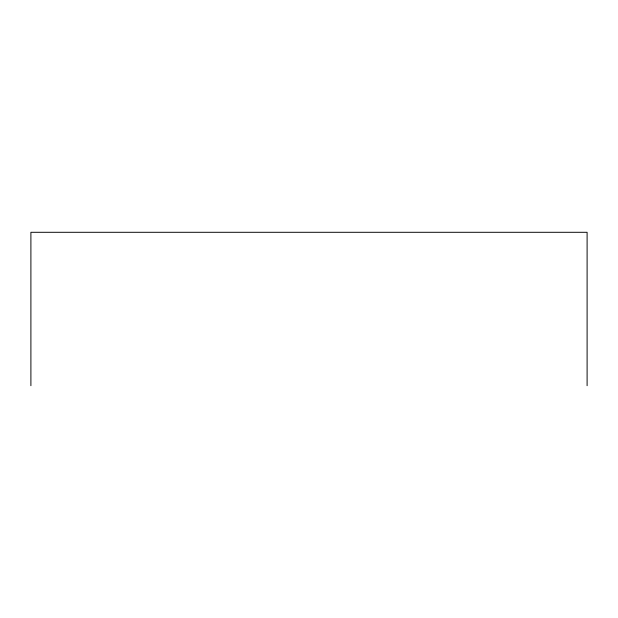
<?xml version="1.0" encoding="UTF-8"?>
<svg xmlns="http://www.w3.org/2000/svg" width="618" height="618" viewBox="0 0 618 618"><rect width="100%" height="100%" fill="white"/><g stroke="black" fill="none" stroke-linecap="round" stroke-linejoin="round"><path stroke-width="0.93" d="M587.1 385.702L587.1 232.298L30.9 232.298L30.9 385.702"/></g></svg>
